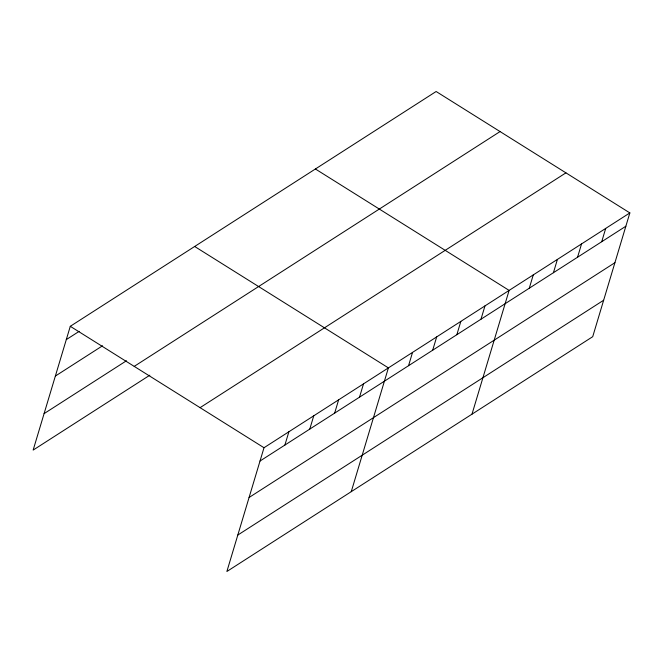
<?xml version="1.0" encoding="UTF-8"?>
<svg xmlns="http://www.w3.org/2000/svg" width="663" height="663" viewBox="0 0 663 663"><rect width="100%" height="100%" fill="white"/><g stroke="black" fill="none" stroke-linecap="round" stroke-linejoin="round"><path stroke-width="0.99" d="M629.85 212.914L264.007 447.732L226.87 571.498L592.714 336.688L629.85 212.914L436.13 91.502L70.286 326.312L33.15 450.086L149.813 375.2M284.891 445.072L288.886 431.762M309.77 429.102L313.765 415.792M334.649 413.132L338.636 399.83M359.52 397.17L363.515 383.86M351.257 491.664L388.394 367.89L194.673 246.479M408.549 365.703L412.535 352.393M432.69 350.205L436.685 336.895M456.84 334.707L460.826 321.398M480.982 319.21L484.976 305.9M471.99 414.176L509.118 290.402L315.397 168.99M529.273 288.214L533.267 274.905M553.423 272.717L557.409 259.407M577.564 257.219L581.559 243.909M601.714 241.722L605.7 228.412M66.292 339.613L79.162 331.359M55.352 376.07L102.533 345.788M44.09 413.629L126.442 360.771M134.216 366.382L500.059 131.564M200.077 407.662L565.92 172.852M260.012 461.034L625.855 226.224M249.081 497.49L614.924 262.681M237.81 535.049L603.653 300.231M70.286 326.312L264.007 447.732"/></g></svg>
